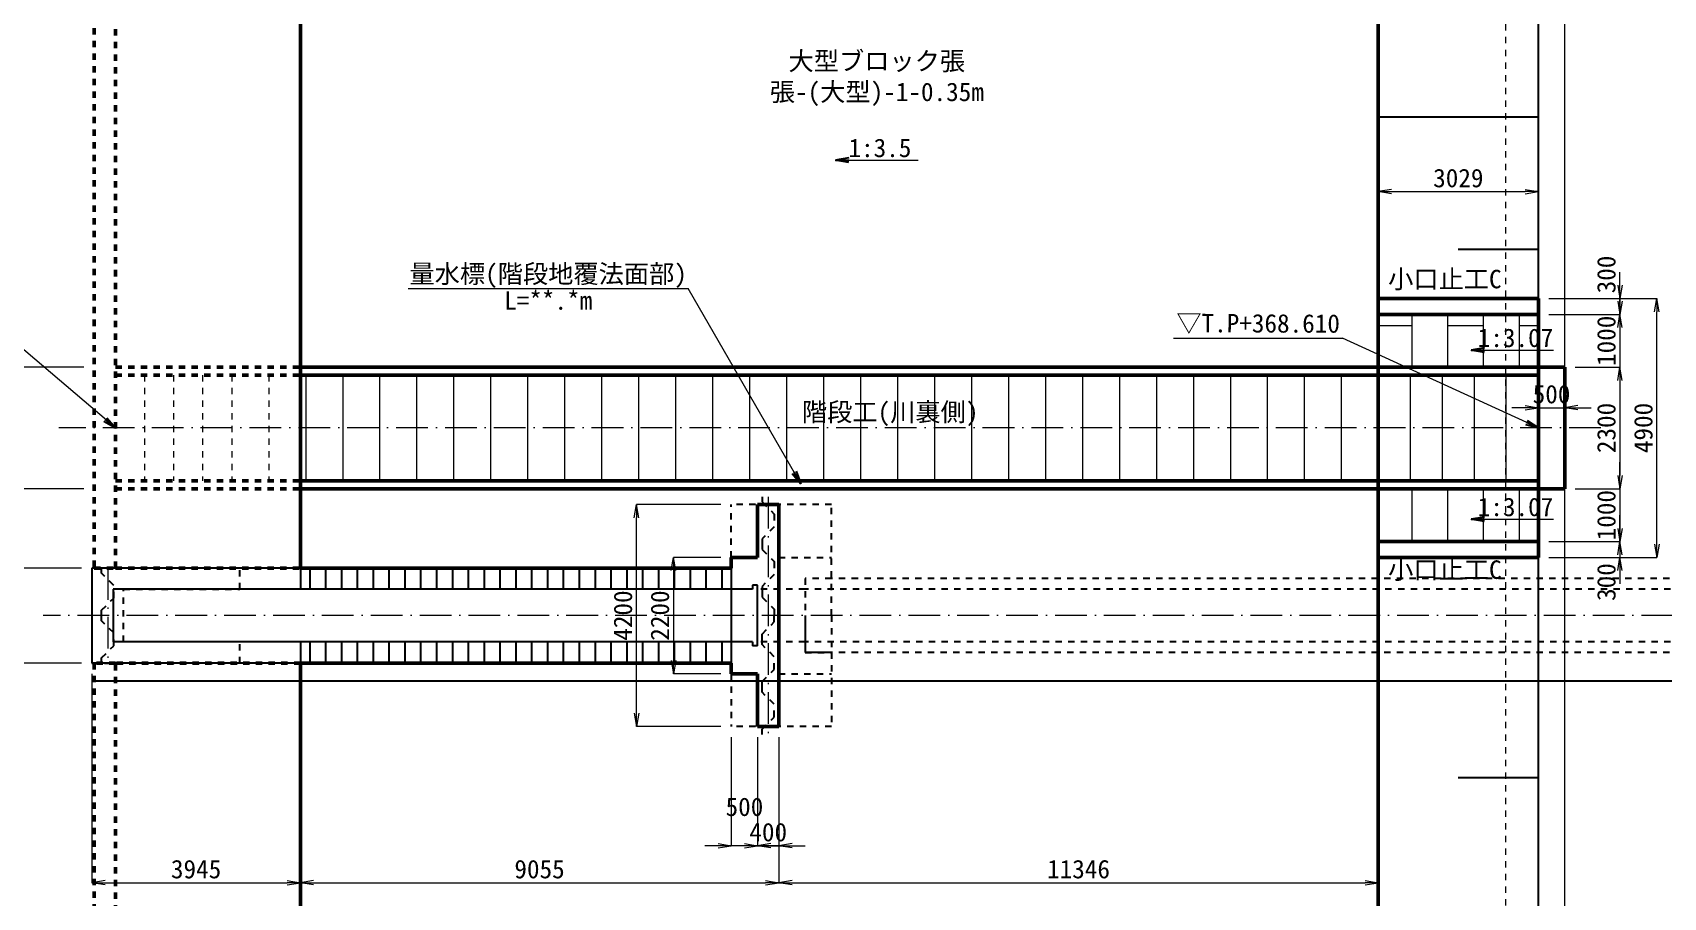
# Model space of a CAD drawing. Header units: millimetres. Extents: x 691041 to 859017, y -32657 to 158873.
# Drawn here: x 728210 to 759074, y 65659 to 82026 of the extents above; entities that cross this region are included whole.
import ezdxf
from ezdxf.enums import TextEntityAlignment as Align

# ---------------------------------------------------------------- set-up
doc = ezdxf.new("R2010")
doc.units = ezdxf.units.MM
doc.header["$LTSCALE"] = 100
doc.header["$PDSIZE"] = 300
for name, pattern in [('SXF_一点短鎖線', [9.25, 6, -1.5, 0.25, -1.5]), ('SXF_跳び破線', [12, 6, -6]), ('破線', [7.5, 6, -1.5])]:
    doc.linetypes.add(name, pattern=pattern)
doc.layers.get('Defpoints').update_dxf_attribs({"color": 153})
for name, color, linetype, lineweight in [('D-BMK', 2, 'SXF_一点短鎖線', 13), ('D-BYP-STR1', 2, 'Continuous', 13), ('D-BYP-STR2', 6, 'Continuous', 25), ('D-BYP-STR4', 6, 'Continuous', 25), ('D-STR', 1, 'Continuous', 50), ('D-STR-DIM', 7, 'Continuous', 13), ('D-STR-HTXT', 7, 'Continuous', 13), ('D-STR-TXT', 7, 'Continuous', 13)]:
    doc.layers.add(name, color=color, linetype=linetype, lineweight=lineweight)
doc.styles.add('MS ゴシック', font='MS Gothic.ttf')
doc.styles.add('ＭＳ ゴシック', font='MS Gothic.ttf')
doc.dimstyles.new('DIM-100-F', dxfattribs={"dimscale": 100, "dimtxt": 3.5, "dimasz": 2.5, "dimexe": 0, "dimexo": 2, "dimgap": 0.8, "dimtad": 1, "dimdec": 0, "dimzin": 0, "dimdsep": 46, "dimtxsty": 'MS ゴシック', "dimblk": 'OPEN', "dimcen": 0.1, "dimclrd": 256, "dimclre": 256, "dimclrt": 256, "dimaunit": 1, "dimadec": 4, "dimazin": 0, "dimtfac": 1, "dimtdec": 0, "dimtmove": 2, "dimatfit": 3, "dimldrblk": 'OPEN', "dimfxl": 1, "dimtolj": 1, "dimtzin": 0, "dimlwd": -1, "dimlwe": -1, "dimarcsym": 2})

# ---------------------------------------------------------------- blocks, each defined once
blk = doc.blocks.new('_Open')
at = {"color": 0, "linetype": 'ByBlock', "lineweight": -2}
for p, q in [((-1, 0.17), (0, 0)), ((-1, -0.17), (0, 0)), ((0, 0), (-1, 0))]:
    blk.add_line(p, q, dxfattribs=at)
blk = doc.blocks.new('*D94')
at = {"layer": 'D-STR-DIM', "transparency": 16777216}
for p, q in [((753678, 77193), (753678, 79016)), ((753928, 79016), (756457, 79016)), ((756707, 77193), (756707, 79016))]:
    blk.add_line(p, q, dxfattribs=at)
at = {"layer": 'Defpoints', "color": 0, "transparency": 16777216}
for p in [(756707, 79016), (753678, 76993, 354000), (756707, 76993, 354000)]:
    blk.add_point(p, dxfattribs=at)
at = {"layer": 'D-STR-DIM', "transparency": 16777216, "xscale": 250, "yscale": 250, "zscale": 250, "rotation": 180}
blk.add_blockref('_Open', (753678, 79016), dxfattribs=at)
at = {"layer": 'D-STR-DIM', "transparency": 16777216, "xscale": 250, "yscale": 250, "zscale": 250}
blk.add_blockref('_Open', (756707, 79016), dxfattribs=at)
at = {"layer": 'D-STR-DIM', "transparency": 16777216, "insert": (755193, 79271), "char_height": 350, "attachment_point": 5, "style": 'MS ゴシック'}
blk.add_mtext('\\A1;3029', dxfattribs=at)
blk = doc.blocks.new('*D95')
at = {"layer": 'D-STR-DIM', "ltscale": 1500, "transparency": 16777216}
for p, q in [((758251, 77243), (758251, 77493)), ((756907, 76993), (758251, 76993)), ((758251, 76993), (758251, 76693)), ((756907, 76693), (758251, 76693)), ((758251, 76443), (758251, 76193))]:
    blk.add_line(p, q, dxfattribs=at)
at = {"layer": 'Defpoints', "color": 0, "ltscale": 1500, "transparency": 16777216}
for p in [(756707, 76993, 354000), (756707, 76693, 354000), (758251, 76693)]:
    blk.add_point(p, dxfattribs=at)
at = {"layer": 'D-STR-DIM', "ltscale": 1500, "transparency": 16777216, "xscale": 250, "yscale": 250, "zscale": 250}
for p, rotation in [((758251, 76993), 270), ((758251, 76693), 90)]:
    blk.add_blockref('_Open', p, dxfattribs=dict(at, rotation=rotation))
at = {"layer": 'D-STR-DIM', "ltscale": 1500, "transparency": 16777216, "insert": (757996, 77448), "char_height": 350, "attachment_point": 5, "rotation": 90, "style": 'MS ゴシック'}
blk.add_mtext('\\A1;300', dxfattribs=at)
blk = doc.blocks.new('*D96')
at = {"layer": 'D-STR-DIM', "transparency": 16777216}
for p, q in [((758251, 76943), (758251, 77193)), ((756907, 76693), (758251, 76693)), ((758251, 76693), (758251, 75693)), ((757407, 75693), (758251, 75693)), ((758251, 75443), (758251, 75193))]:
    blk.add_line(p, q, dxfattribs=at)
at = {"layer": 'Defpoints', "color": 0, "transparency": 16777216}
for p in [(756707, 76693, 354000), (757207, 75693, 354000), (758251, 75693)]:
    blk.add_point(p, dxfattribs=at)
at = {"layer": 'D-STR-DIM', "transparency": 16777216, "xscale": 250, "yscale": 250, "zscale": 250}
for p, rotation in [((758251, 76693), 270), ((758251, 75693), 90)]:
    blk.add_blockref('_Open', p, dxfattribs=dict(at, rotation=rotation))
at = {"layer": 'D-STR-DIM', "transparency": 16777216, "insert": (757996, 76193), "char_height": 350, "attachment_point": 5, "rotation": 90, "style": 'MS ゴシック'}
blk.add_mtext('\\A1;1000', dxfattribs=at)
blk = doc.blocks.new('*D97')
at = {"layer": 'D-STR-DIM', "transparency": 16777216}
for p, q in [((757407, 75693), (758251, 75693)), ((758251, 75443), (758251, 73643)), ((757407, 73393), (758251, 73393))]:
    blk.add_line(p, q, dxfattribs=at)
at = {"layer": 'Defpoints', "color": 0, "transparency": 16777216}
for p in [(757207, 75693, 354000), (757207, 73393, 354000), (758251, 73393)]:
    blk.add_point(p, dxfattribs=at)
at = {"layer": 'D-STR-DIM', "transparency": 16777216, "xscale": 250, "yscale": 250, "zscale": 250}
for p, rotation in [((758251, 75693), 90), ((758251, 73393), 270)]:
    blk.add_blockref('_Open', p, dxfattribs=dict(at, rotation=rotation))
at = {"layer": 'D-STR-DIM', "transparency": 16777216, "insert": (757996, 74543), "char_height": 350, "attachment_point": 5, "rotation": 90, "style": 'MS ゴシック'}
blk.add_mtext('\\A1;2300', dxfattribs=at)
blk = doc.blocks.new('*D98')
at = {"layer": 'D-STR-DIM', "transparency": 16777216}
for p, q in [((758251, 73643), (758251, 73893)), ((757407, 73393), (758251, 73393)), ((758251, 73393), (758251, 72393)), ((756907, 72393), (758251, 72393)), ((758251, 72143), (758251, 71893))]:
    blk.add_line(p, q, dxfattribs=at)
at = {"layer": 'Defpoints', "color": 0, "transparency": 16777216}
for p in [(757207, 73393, 354000), (756707, 72393, 354000), (758251, 72393)]:
    blk.add_point(p, dxfattribs=at)
at = {"layer": 'D-STR-DIM', "transparency": 16777216, "xscale": 250, "yscale": 250, "zscale": 250}
for p, rotation in [((758251, 73393), 270), ((758251, 72393), 90)]:
    blk.add_blockref('_Open', p, dxfattribs=dict(at, rotation=rotation))
at = {"layer": 'D-STR-DIM', "transparency": 16777216, "insert": (757996, 72893), "char_height": 350, "attachment_point": 5, "rotation": 90, "style": 'MS ゴシック'}
blk.add_mtext('\\A1;1000', dxfattribs=at)
blk = doc.blocks.new('*D99')
at = {"layer": 'D-STR-DIM', "transparency": 16777216}
for p, q in [((758251, 72643), (758251, 72893)), ((756907, 72393), (758251, 72393)), ((758251, 72393), (758251, 72093)), ((756907, 72093), (758251, 72093)), ((758251, 71843), (758251, 71593))]:
    blk.add_line(p, q, dxfattribs=at)
at = {"layer": 'Defpoints', "color": 0, "transparency": 16777216}
for p in [(756707, 72393, 354000), (756707, 72093, 354000), (758251, 72093)]:
    blk.add_point(p, dxfattribs=at)
at = {"layer": 'D-STR-DIM', "transparency": 16777216, "xscale": 250, "yscale": 250, "zscale": 250}
for p, rotation in [((758251, 72393), 270), ((758251, 72093), 90)]:
    blk.add_blockref('_Open', p, dxfattribs=dict(at, rotation=rotation))
at = {"layer": 'D-STR-DIM', "transparency": 16777216, "insert": (757996, 71627), "char_height": 350, "attachment_point": 5, "rotation": 90, "style": 'MS ゴシック'}
blk.add_mtext('\\A1;300', dxfattribs=at)
blk = doc.blocks.new('*D100')
at = {"layer": 'D-STR-DIM', "transparency": 16777216}
for p, q in [((756907, 76993), (758951, 76993)), ((758951, 72343), (758951, 76743)), ((756907, 72093), (758951, 72093))]:
    blk.add_line(p, q, dxfattribs=at)
at = {"layer": 'Defpoints', "color": 0, "transparency": 16777216}
for p in [(756707, 76993, 354000), (758951, 76993), (756707, 72093, 354000)]:
    blk.add_point(p, dxfattribs=at)
at = {"layer": 'D-STR-DIM', "transparency": 16777216, "xscale": 250, "yscale": 250, "zscale": 250}
for p, rotation in [((758951, 76993), 90), ((758951, 72093), 270)]:
    blk.add_blockref('_Open', p, dxfattribs=dict(at, rotation=rotation))
at = {"layer": 'D-STR-DIM', "transparency": 16777216, "insert": (758696, 74543), "char_height": 350, "attachment_point": 5, "rotation": 90, "style": 'MS ゴシック'}
blk.add_mtext('\\A1;4900', dxfattribs=at)
blk = doc.blocks.new('*D101')
at = {"layer": 'D-STR-DIM', "ltscale": 1500, "transparency": 16777216}
for p, q in [((756707, 75493), (756707, 74926)), ((757207, 75493), (757207, 74926)), ((756457, 74926), (756207, 74926)), ((756707, 74926), (757207, 74926)), ((757457, 74926), (757707, 74926))]:
    blk.add_line(p, q, dxfattribs=at)
at = {"layer": 'Defpoints', "color": 0, "ltscale": 1500, "transparency": 16777216}
for p in [(756707, 75693, 354000), (757207, 75693, 354000), (757207, 74926)]:
    blk.add_point(p, dxfattribs=at)
at = {"layer": 'D-STR-DIM', "ltscale": 1500, "transparency": 16777216, "xscale": 250, "yscale": 250, "zscale": 250}
blk.add_blockref('_Open', (756707, 74926), dxfattribs=at)
at = {"layer": 'D-STR-DIM', "ltscale": 1500, "transparency": 16777216, "xscale": 250, "yscale": 250, "zscale": 250, "rotation": 180}
blk.add_blockref('_Open', (757207, 74926), dxfattribs=at)
at = {"layer": 'D-STR-DIM', "ltscale": 1500, "transparency": 16777216, "insert": (756957, 75181), "char_height": 350, "attachment_point": 5, "style": 'MS ゴシック'}
blk.add_mtext('\\A1;500', dxfattribs=at)
blk = doc.blocks.new('*D102')
at = {"layer": 'D-STR-DIM', "transparency": 16777216}
for p, q in [((729332, 69893), (729332, 65937)), ((733277, 69893), (733277, 65937)), ((729582, 65937), (733027, 65937))]:
    blk.add_line(p, q, dxfattribs=at)
at = {"layer": 'Defpoints', "color": 0, "transparency": 16777216}
for p in [(729332, 70093, 354000), (733277, 70093, 354000), (733277, 65937)]:
    blk.add_point(p, dxfattribs=at)
at = {"layer": 'D-STR-DIM', "transparency": 16777216, "xscale": 250, "yscale": 250, "zscale": 250, "rotation": 180}
blk.add_blockref('_Open', (729332, 65937), dxfattribs=at)
at = {"layer": 'D-STR-DIM', "transparency": 16777216, "xscale": 250, "yscale": 250, "zscale": 250}
blk.add_blockref('_Open', (733277, 65937), dxfattribs=at)
at = {"layer": 'D-STR-DIM', "transparency": 16777216, "insert": (731304, 66192), "char_height": 350, "attachment_point": 5, "style": 'MS ゴシック'}
blk.add_mtext('\\A1;3945', dxfattribs=at)
blk = doc.blocks.new('*D103')
at = {"layer": 'D-STR-DIM', "transparency": 16777216}
for p, q in [((733277, 69893), (733277, 65937)), ((742332, 68693), (742332, 65937)), ((733527, 65937), (742082, 65937))]:
    blk.add_line(p, q, dxfattribs=at)
at = {"layer": 'Defpoints', "color": 0, "transparency": 16777216}
for p in [(733277, 70093, 354000), (742332, 68893, 354000), (742332, 65937)]:
    blk.add_point(p, dxfattribs=at)
at = {"layer": 'D-STR-DIM', "transparency": 16777216, "xscale": 250, "yscale": 250, "zscale": 250, "rotation": 180}
blk.add_blockref('_Open', (733277, 65937), dxfattribs=at)
at = {"layer": 'D-STR-DIM', "transparency": 16777216, "xscale": 250, "yscale": 250, "zscale": 250}
blk.add_blockref('_Open', (742332, 65937), dxfattribs=at)
at = {"layer": 'D-STR-DIM', "transparency": 16777216, "insert": (737804, 66192), "char_height": 350, "attachment_point": 5, "style": 'MS ゴシック'}
blk.add_mtext('\\A1;9055', dxfattribs=at)
blk = doc.blocks.new('*D104')
at = {"layer": 'D-STR-DIM', "transparency": 16777216}
for p, q in [((753678, 70093), (753678, 65937)), ((742332, 68693), (742332, 65937)), ((742582, 65937), (753428, 65937))]:
    blk.add_line(p, q, dxfattribs=at)
at = {"layer": 'Defpoints', "color": 0, "transparency": 16777216}
for p in [(753678, 70293, 354000), (742332, 68893, 354000), (753678, 65937)]:
    blk.add_point(p, dxfattribs=at)
at = {"layer": 'D-STR-DIM', "transparency": 16777216, "xscale": 250, "yscale": 250, "zscale": 250, "rotation": 180}
blk.add_blockref('_Open', (742332, 65937), dxfattribs=at)
at = {"layer": 'D-STR-DIM', "transparency": 16777216, "xscale": 250, "yscale": 250, "zscale": 250}
blk.add_blockref('_Open', (753678, 65937), dxfattribs=at)
at = {"layer": 'D-STR-DIM', "transparency": 16777216, "insert": (748005, 66192), "char_height": 350, "attachment_point": 5, "style": 'MS ゴシック'}
blk.add_mtext('\\A1;11346', dxfattribs=at)
blk = doc.blocks.new('*D105')
at = {"layer": 'D-STR-DIM', "ltscale": 1500, "transparency": 16777216}
for p, q in [((741932, 68693), (741932, 66637)), ((742332, 68693), (742332, 66637)), ((741682, 66637), (741432, 66637)), ((742332, 66637), (741932, 66637)), ((742582, 66637), (742832, 66637))]:
    blk.add_line(p, q, dxfattribs=at)
at = {"layer": 'Defpoints', "color": 0, "ltscale": 1500, "transparency": 16777216}
for p in [(741932, 68893, 354000), (742332, 68893, 354000), (741932, 66637)]:
    blk.add_point(p, dxfattribs=at)
at = {"layer": 'D-STR-DIM', "ltscale": 1500, "transparency": 16777216, "xscale": 250, "yscale": 250, "zscale": 250}
blk.add_blockref('_Open', (741932, 66637), dxfattribs=at)
at = {"layer": 'D-STR-DIM', "ltscale": 1500, "transparency": 16777216, "xscale": 250, "yscale": 250, "zscale": 250, "rotation": 180}
blk.add_blockref('_Open', (742332, 66637), dxfattribs=at)
at = {"layer": 'D-STR-DIM', "ltscale": 1500, "transparency": 16777216, "insert": (742132, 66892), "char_height": 350, "attachment_point": 5, "style": 'MS ゴシック'}
blk.add_mtext('\\A1;400', dxfattribs=at)
blk = doc.blocks.new('*D106')
at = {"layer": 'D-STR-DIM', "transparency": 16777216}
for p, q in [((741432, 68693), (741432, 66637)), ((741932, 68693), (741932, 66637)), ((741182, 66637), (740932, 66637)), ((741932, 66637), (741432, 66637)), ((742182, 66637), (742432, 66637))]:
    blk.add_line(p, q, dxfattribs=at)
at = {"layer": 'Defpoints', "color": 0, "transparency": 16777216}
for p in [(741432, 68893, 354000), (741932, 68893, 354000), (741432, 66637)]:
    blk.add_point(p, dxfattribs=at)
at = {"layer": 'D-STR-DIM', "transparency": 16777216, "xscale": 250, "yscale": 250, "zscale": 250}
blk.add_blockref('_Open', (741432, 66637), dxfattribs=at)
at = {"layer": 'D-STR-DIM', "transparency": 16777216, "xscale": 250, "yscale": 250, "zscale": 250, "rotation": 180}
blk.add_blockref('_Open', (741932, 66637), dxfattribs=at)
at = {"layer": 'D-STR-DIM', "transparency": 16777216, "insert": (741682, 67371), "char_height": 350, "attachment_point": 5, "style": 'MS ゴシック'}
blk.add_mtext('\\A1;500', dxfattribs=at)
blk = doc.blocks.new('*D107')
at = {"layer": 'D-STR-DIM', "transparency": 16777216}
for p, q in [((741232, 72093), (740339, 72093)), ((740339, 71843), (740339, 70143)), ((741232, 69893), (740339, 69893))]:
    blk.add_line(p, q, dxfattribs=at)
at = {"layer": 'Defpoints', "color": 0, "transparency": 16777216}
for p in [(741432, 72093, 354000), (740339, 69893), (741432, 69893, 354000)]:
    blk.add_point(p, dxfattribs=at)
at = {"layer": 'D-STR-DIM', "transparency": 16777216, "xscale": 250, "yscale": 250, "zscale": 250}
for p, rotation in [((740339, 72093), 90), ((740339, 69893), 270)]:
    blk.add_blockref('_Open', p, dxfattribs=dict(at, rotation=rotation))
at = {"layer": 'D-STR-DIM', "transparency": 16777216, "insert": (740084, 70993), "char_height": 350, "attachment_point": 5, "rotation": 90, "style": 'MS ゴシック'}
blk.add_mtext('\\A1;2200', dxfattribs=at)
blk = doc.blocks.new('*D108')
at = {"layer": 'D-STR-DIM', "transparency": 16777216}
for p, q in [((741232, 73093), (739639, 73093)), ((739639, 69143), (739639, 72843)), ((741232, 68893), (739639, 68893))]:
    blk.add_line(p, q, dxfattribs=at)
at = {"layer": 'Defpoints', "color": 0, "transparency": 16777216}
for p in [(739639, 73093), (741432, 73093, 354000), (741432, 68893, 354000)]:
    blk.add_point(p, dxfattribs=at)
at = {"layer": 'D-STR-DIM', "transparency": 16777216, "xscale": 250, "yscale": 250, "zscale": 250}
for p, rotation in [((739639, 73093), 90), ((739639, 68893), 270)]:
    blk.add_blockref('_Open', p, dxfattribs=dict(at, rotation=rotation))
at = {"layer": 'D-STR-DIM', "transparency": 16777216, "insert": (739384, 70993), "char_height": 350, "attachment_point": 5, "rotation": 90, "style": 'MS ゴシック'}
blk.add_mtext('\\A1;4200', dxfattribs=at)
blk = doc.blocks.new('*D29')
at = {"layer": 'D-STR-DIM', "transparency": 16777216}
for p, q in [((729132, 70093), (723552, 70093)), ((723552, 55143), (723552, 69843)), ((729177, 54893), (723552, 54893))]:
    blk.add_line(p, q, dxfattribs=at)
at = {"layer": 'Defpoints', "color": 0, "transparency": 16777216}
for p in [(723552, 70093), (729332, 70093, 354000), (729377, 54893, 354000)]:
    blk.add_point(p, dxfattribs=at)
at = {"layer": 'D-STR-DIM', "transparency": 16777216, "xscale": 250, "yscale": 250, "zscale": 250}
for p, rotation in [((723552, 70093), 90), ((723552, 54893), 270)]:
    blk.add_blockref('_Open', p, dxfattribs=dict(at, rotation=rotation))
at = {"layer": 'D-STR-DIM', "transparency": 16777216, "insert": (723297, 62493), "char_height": 350, "attachment_point": 5, "rotation": 90, "style": 'MS ゴシック'}
blk.add_mtext('\\A1;15200', dxfattribs=at)
blk = doc.blocks.new('*D30')
at = {"layer": 'D-STR-DIM', "transparency": 16777216}
for p, q in [((729132, 71893), (723552, 71893)), ((723552, 70343), (723552, 71643)), ((729132, 70093), (723552, 70093))]:
    blk.add_line(p, q, dxfattribs=at)
at = {"layer": 'Defpoints', "color": 0, "transparency": 16777216}
for p in [(723552, 71893), (729332, 71893, 354000), (729332, 70093, 354000)]:
    blk.add_point(p, dxfattribs=at)
at = {"layer": 'D-STR-DIM', "transparency": 16777216, "xscale": 250, "yscale": 250, "zscale": 250}
for p, rotation in [((723552, 71893), 90), ((723552, 70093), 270)]:
    blk.add_blockref('_Open', p, dxfattribs=dict(at, rotation=rotation))
at = {"layer": 'D-STR-DIM', "transparency": 16777216, "insert": (723297, 70993), "char_height": 350, "attachment_point": 5, "rotation": 90, "style": 'MS ゴシック'}
blk.add_mtext('\\A1;1800', dxfattribs=at)
blk = doc.blocks.new('*D31')
at = {"layer": 'D-STR-DIM', "transparency": 16777216}
for p, q in [((729177, 73393), (723552, 73393)), ((723552, 72143), (723552, 73143)), ((729132, 71893), (723552, 71893))]:
    blk.add_line(p, q, dxfattribs=at)
at = {"layer": 'Defpoints', "color": 0, "transparency": 16777216}
for p in [(723552, 73393), (729377, 73393, 354000), (729332, 71893, 354000)]:
    blk.add_point(p, dxfattribs=at)
at = {"layer": 'D-STR-DIM', "transparency": 16777216, "xscale": 250, "yscale": 250, "zscale": 250}
for p, rotation in [((723552, 73393), 90), ((723552, 71893), 270)]:
    blk.add_blockref('_Open', p, dxfattribs=dict(at, rotation=rotation))
at = {"layer": 'D-STR-DIM', "transparency": 16777216, "insert": (723297, 72643), "char_height": 350, "attachment_point": 5, "rotation": 90, "style": 'MS ゴシック'}
blk.add_mtext('\\A1;1500', dxfattribs=at)
blk = doc.blocks.new('*D32')
at = {"layer": 'D-STR-DIM', "transparency": 16777216}
for p, q in [((729177, 75693), (723552, 75693)), ((723552, 73643), (723552, 75443)), ((729177, 73393), (723552, 73393))]:
    blk.add_line(p, q, dxfattribs=at)
at = {"layer": 'Defpoints', "color": 0, "transparency": 16777216}
for p in [(723552, 75693), (729377, 75693, 354000), (729377, 73393, 354000)]:
    blk.add_point(p, dxfattribs=at)
at = {"layer": 'D-STR-DIM', "transparency": 16777216, "xscale": 250, "yscale": 250, "zscale": 250}
for p, rotation in [((723552, 75693), 90), ((723552, 73393), 270)]:
    blk.add_blockref('_Open', p, dxfattribs=dict(at, rotation=rotation))
at = {"layer": 'D-STR-DIM', "transparency": 16777216, "insert": (723297, 74543), "char_height": 350, "attachment_point": 5, "rotation": 90, "style": 'MS ゴシック'}
blk.add_mtext('\\A1;2300', dxfattribs=at)
blk = doc.blocks.new('*D33')
at = {"layer": 'D-STR-DIM', "transparency": 16777216}
for p, q in [((729177, 87093), (723552, 87093)), ((723552, 75943), (723552, 86843)), ((729177, 75693), (723552, 75693))]:
    blk.add_line(p, q, dxfattribs=at)
at = {"layer": 'Defpoints', "color": 0, "transparency": 16777216}
for p in [(723552, 87093), (729377, 87093), (729377, 75693, 354000)]:
    blk.add_point(p, dxfattribs=at)
at = {"layer": 'D-STR-DIM', "transparency": 16777216, "xscale": 250, "yscale": 250, "zscale": 250}
for p, rotation in [((723552, 87093), 90), ((723552, 75693), 270)]:
    blk.add_blockref('_Open', p, dxfattribs=dict(at, rotation=rotation))
at = {"layer": 'D-STR-DIM', "transparency": 16777216, "insert": (723297, 81393), "char_height": 350, "attachment_point": 5, "rotation": 90, "style": 'MS ゴシック'}
blk.add_mtext('\\A1;11400', dxfattribs=at)
blk = doc.blocks.new('*D34')
at = {"layer": 'D-STR-DIM', "transparency": 16777216}
for p, q in [((729177, 87393), (722852, 87393)), ((722852, 54843), (722852, 87143)), ((729177, 54593), (722852, 54593))]:
    blk.add_line(p, q, dxfattribs=at)
at = {"layer": 'Defpoints', "color": 0, "transparency": 16777216}
for p in [(722852, 87393), (729377, 87393, 354000), (729377, 54593, 354000)]:
    blk.add_point(p, dxfattribs=at)
at = {"layer": 'D-STR-DIM', "transparency": 16777216, "xscale": 250, "yscale": 250, "zscale": 250}
for p, rotation in [((722852, 87393), 90), ((722852, 54593), 270)]:
    blk.add_blockref('_Open', p, dxfattribs=dict(at, rotation=rotation))
at = {"layer": 'D-STR-DIM', "transparency": 16777216, "insert": (722597, 70993), "char_height": 350, "attachment_point": 5, "rotation": 90, "style": 'MS ゴシック'}
blk.add_mtext('\\A1;32800', dxfattribs=at)

msp = doc.modelspace()

# ---------------------------------------------------------------- hatches: boundary and pattern name
at = {"layer": 'D-BYP-STR1'}
h = msp.add_hatch(dxfattribs=at)
h.set_pattern_fill('AR-BRSTD', color=256, scale=10, angle=269.99978)
h.set_pattern_definition([(269.9998, (695381, 1295.56), (677.418, -0.0027), []), (359.9998, (695381, 1295.6), (677.422, 1015.997), [677.418, -677.418])])
edge = h.paths.add_edge_path()
edge.add_line((756707.2, 76693.1), (753677.2, 76693.1))
edge.add_arc((751481.4, 76193.1), 2252, -12.82787, 12.82787, ccw=False)
edge.add_line((753677.2, 75693.1), (756707.2, 75693.1))
edge.add_line((756707.2, 75693.1), (756707.2, 76693.1))
edge = h.paths.add_edge_path()
edge.add_line((756707.2, 73393.1), (753677.2, 73393.1))
edge.add_arc((752664.9, 72893.1), 1129, -26.28666, 26.28666, ccw=False)
edge.add_line((753677.2, 72393.1), (756707.2, 72393.1))
edge.add_line((756707.2, 72393.1), (756707.2, 73393.1))

# ---------------------------------------------------------------- linework, layer by layer
at = {"layer": 'D-BMK', "linetype": 'SXF_一点短鎖線'}
for p, q in [((757890, 74543.1), (728703.1, 74543.1)), ((742131.5, 73243.1), (742131.5, 68743.1)), ((729631.5, 71893.1), (729631.5, 70093.1)), ((797185.7, 70993.1), (728408.9, 70993.1))]:
    msp.add_line(p, q, dxfattribs=at)
at = {"layer": 'D-BYP-STR1', "linetype": 'SXF_跳び破線', "ltscale": 0.2}
for p, q in [((756093.5, 43423), (756093.5, 93423)), ((730327.3, 75543.1), (730327.3, 73543.1)), ((730877.5, 75543.1), (730877.5, 73543.1)), ((731427.8, 75543.1), (731427.8, 73543.1)), ((731978, 75543.1), (731978, 73543.1)), ((732678, 75543.1), (732678, 73543.1))]:
    msp.add_line(p, q, dxfattribs=at)
at = {"layer": 'D-BYP-STR1'}
for p, q in [((757207.2, 75693.1), (757207.2, 93423)), ((757207.2, 43423), (757207.2, 73393.1))]:
    msp.add_line(p, q, dxfattribs=at)
at = {"layer": 'D-BYP-STR1', "ltscale": 0.2}
for p, q in [((733378, 75543.1), (733378, 73543.1)), ((734078, 75543.1), (734078, 73543.1)), ((734778, 75543.1), (734778, 73543.1)), ((735478, 75543.1), (735478, 73543.1)), ((736178, 75543.1), (736178, 73543.1)), ((736878, 75543.1), (736878, 73543.1)), ((737578, 75543.1), (737578, 73543.1)), ((738278, 75543.1), (738278, 73543.1)), ((738978, 75543.1), (738978, 73543.1)), ((739678, 75543.1), (739678, 73543.1)), ((740378, 75543.1), (740378, 73543.1)), ((741078, 75543.1), (741078, 73543.1)), ((741778, 75543.1), (741778, 73543.1)), ((742478, 75543.1), (742478, 73543.1)), ((743178, 75543.1), (743178, 73543.1)), ((743878, 75543.1), (743878, 73543.1)), ((744578, 75543.1), (744578, 73543.1)), ((745278, 75543.1), (745278, 73543.1)), ((745978, 75543.1), (745978, 73543.1)), ((746678, 75543.1), (746678, 73543.1)), ((747378, 75543.1), (747378, 73543.1)), ((748078, 75543.1), (748078, 73543.1)), ((748778, 75543.1), (748778, 73543.1)), ((749478, 75543.1), (749478, 73543.1)), ((750178, 75543.1), (750178, 73543.1)), ((750878, 75543.1), (750878, 73543.1)), ((751578, 75543.1), (751578, 73543.1)), ((752278, 75543.1), (752278, 73543.1)), ((752978, 75543.1), (752978, 73543.1)), ((753678, 75543.1), (753678, 73543.1)), ((754282, 75543.1), (754282, 73543.1)), ((754886, 75543.1), (754886, 73543.1)), ((755490, 75543.1), (755490, 73543.1)), ((756093.5, 75543.1), (756093.5, 73543.1))]:
    msp.add_line(p, q, dxfattribs=at)
at = {"layer": 'D-BYP-STR1', "linetype": 'Continuous', "lineweight": 25}
for p, q in [((733454, 71893.1), (733454, 71493.1)), ((733754, 71893.1), (733754, 71493.1)), ((734054, 71893.1), (734054, 71493.1)), ((734354, 71893.1), (734354, 71493.1)), ((734654, 71893.1), (734654, 71493.1)), ((734954, 71893.1), (734954, 71493.1)), ((735254, 71893.1), (735254, 71493.1)), ((735554, 71893.1), (735554, 71493.1)), ((735854, 71893.1), (735854, 71493.1)), ((736154, 71893.1), (736154, 71493.1)), ((736454, 71893.1), (736454, 71493.1)), ((736754, 71893.1), (736754, 71493.1)), ((737054, 71893.1), (737054, 71493.1)), ((737354, 71893.1), (737354, 71493.1)), ((737654, 71893.1), (737654, 71493.1)), ((737954, 71893.1), (737954, 71493.1)), ((738254, 71893.1), (738254, 71493.1)), ((738554, 71893.1), (738554, 71493.1)), ((738854, 71893.1), (738854, 71493.1)), ((739154, 71893.1), (739154, 71493.1)), ((739454, 71893.1), (739454, 71493.1)), ((739754, 71893.1), (739754, 71493.1)), ((740054, 71893.1), (740054, 71493.1)), ((740354, 71893.1), (740354, 71493.1)), ((740654, 71893.1), (740654, 71493.1)), ((740954, 71893.1), (740954, 71493.1)), ((741254, 71893.1), (741254, 71493.1)), ((733454, 70493.1), (733454, 70093.1)), ((733754, 70493.1), (733754, 70093.1)), ((734054, 70493.1), (734054, 70093.1)), ((734354, 70493.1), (734354, 70093.1)), ((734654, 70493.1), (734654, 70093.1)), ((734954, 70493.1), (734954, 70093.1)), ((735254, 70493.1), (735254, 70093.1)), ((735554, 70493.1), (735554, 70093.1)), ((735854, 70493.1), (735854, 70093.1)), ((736154, 70493.1), (736154, 70093.1)), ((736454, 70493.1), (736454, 70093.1)), ((736754, 70493.1), (736754, 70093.1)), ((737054, 70493.1), (737054, 70093.1)), ((737354, 70493.1), (737354, 70093.1)), ((737654, 70493.1), (737654, 70093.1)), ((737954, 70493.1), (737954, 70093.1)), ((738254, 70493.1), (738254, 70093.1)), ((738554, 70493.1), (738554, 70093.1)), ((738854, 70493.1), (738854, 70093.1)), ((739154, 70493.1), (739154, 70093.1)), ((739454, 70493.1), (739454, 70093.1)), ((739754, 70493.1), (739754, 70093.1)), ((740054, 70493.1), (740054, 70093.1)), ((740354, 70493.1), (740354, 70093.1)), ((740654, 70493.1), (740654, 70093.1)), ((740954, 70493.1), (740954, 70093.1)), ((741254, 70493.1), (741254, 70093.1))]:
    msp.add_line(p, q, dxfattribs=at)
at = {"layer": 'D-BYP-STR2'}
for p, q in [((756707.2, 76993.1), (756707.2, 93423)), ((756707.2, 80423), (753677.9, 80423)), ((756707.2, 77923), (755192.5, 77923)), ((756707.2, 43423), (756707.2, 72093.1)), ((756707.2, 67923), (755192.5, 67923))]:
    msp.add_line(p, q, dxfattribs=at)
at = {"layer": 'D-BYP-STR4', "linetype": 'SXF_跳び破線', "ltscale": 0.2}
for p, q in [((743331.5, 73093.1), (741431.5, 73093.1)), ((741431.5, 72093.1), (741431.5, 73093.1)), ((743331.5, 70993.1), (743331.5, 73093.1)), ((742331.5, 72093.1), (743331.5, 72093.1)), ((743331.5, 71693.1), (742831.5, 71693.1)), ((742831.5, 71693.1), (742831.5, 70993.1)), ((765431.2, 71693.1), (743331.5, 71693.1)), ((742831.5, 71493.1), (741931.5, 71493.1)), ((765931.2, 71493.1), (742831.5, 71493.1)), ((743331.5, 70993.1), (743331.5, 70293.1)), ((742831.5, 70493.1), (741931.5, 70493.1)), ((765931.2, 70493.1), (742831.5, 70493.1)), ((743331.5, 70293.1), (743331.5, 68893.1)), ((765431.2, 70293.1), (743331.5, 70293.1)), ((741431.5, 69893.1), (741431.5, 68893.1)), ((742331.5, 69893.1), (743331.5, 69893.1)), ((743331.5, 68893.1), (741431.5, 68893.1))]:
    msp.add_line(p, q, dxfattribs=at)
at = {"layer": 'D-BYP-STR4'}
for p, q in [((741931.5, 72093.1), (741931.5, 73093.1)), ((742331.5, 72093.1), (742331.5, 73093.1)), ((741431.5, 72093.1), (741431.5, 69893.1)), ((741931.5, 72093.1), (741431.5, 72093.1)), ((742331.5, 69893.1), (742331.5, 72193.1)), ((741431.5, 71893.1), (729331.5, 71893.1)), ((729331.5, 71893.1), (729331.5, 70093.1)), ((733277, 71893.1), (733277, 71493.1)), ((741431.5, 71493.1), (729731.5, 71493.1)), ((729731.5, 71493.1), (729731.5, 70493.1)), ((741831.5, 71493.1), (741431.5, 71493.1)), ((741931.5, 71568.1), (741831.5, 71568.1)), ((741831.5, 71568.1), (741831.5, 71493.1)), ((741931.5, 70418.1), (741931.5, 71568.1)), ((742831.5, 70993.1), (742831.5, 70293.1)), ((741431.5, 70493.1), (729731.5, 70493.1)), ((733277, 70493.1), (733277, 70093.1)), ((741831.5, 70493.1), (741431.5, 70493.1)), ((741831.5, 70493.1), (741831.5, 70418.1)), ((741931.5, 70418.1), (741831.5, 70418.1)), ((741431.5, 70093.1), (729331.5, 70093.1)), ((743331.5, 70293.1), (742831.5, 70293.1)), ((741931.5, 69893.1), (741431.5, 69893.1)), ((741931.5, 69893.1), (741931.5, 68893.1)), ((742331.5, 69893.1), (742331.5, 68893.1))]:
    msp.add_line(p, q, dxfattribs=at)
at = {"layer": 'D-BYP-STR4', "linetype": '破線', "ltscale": 100}
msp.add_line((742331.5, 68893.1), (741931.5, 68893.1), dxfattribs=at)
at = {"layer": 'D-BYP-STR4', "linetype": 'SXF_跳び破線', "lineweight": 25, "ltscale": 0.2}
for points in [[(742016.5, 73243.1), (742016.5, 73143.1), (742246.5, 72913.1), (742246.5, 72673.1), (742016.5, 72443.1), (742016.5, 72343.1)], [(742016.5, 72343.1), (742016.5, 72243.1), (742246.5, 72013.1), (742246.5, 71773.1), (742016.5, 71543.1), (742016.5, 71443.1)], [(729516.5, 70993.1), (729516.5, 71093.1), (729746.5, 71323.1), (729746.5, 71563.1), (729516.5, 71793.1), (729516.5, 71893.1)], [(742016.5, 71443.1), (742016.5, 71343.1), (742246.5, 71113.1), (742246.5, 70993.1)], [(729516.5, 70093.1), (729516.5, 70193.1), (729746.5, 70423.1), (729746.5, 70663.1), (729516.5, 70893.1), (729516.5, 70993.1)], [(742016.5, 70543.1), (742016.5, 70643.1), (742246.5, 70873.1), (742246.5, 70993.1)], [(742016.5, 69643.1), (742016.5, 69743.1), (742246.5, 69973.1), (742246.5, 70213.1), (742016.5, 70443.1), (742016.5, 70543.1)], [(742016.5, 68743.1), (742016.5, 68843.1), (742246.5, 69073.1), (742246.5, 69313.1), (742016.5, 69543.1), (742016.5, 69643.1)]]:
    msp.add_lwpolyline(points, dxfattribs=at)
at = {"layer": 'D-BYP-STR4', "linetype": 'SXF_跳び破線', "ltscale": 0.2}
for points in [[(732131.5, 71493.1), (732131.5, 71893.1), (729331.5, 71893.1), (729331.5, 70093.1), (732131.5, 70093.1), (732131.5, 70493.1), (729931.5, 70493.1), (729931.5, 71493.1), (732131.5, 71493.1)], [(743331.5, 71693.1), (742831.5, 71693.1), (742831.5, 70993.1)], [(742831.5, 70993.1), (742831.5, 70293.1), (743331.5, 70293.1)]]:
    msp.add_lwpolyline(points, dxfattribs=at)
at = {"layer": 'D-STR', "ltscale": 0.2}
for p, q in [((733277, 71893.1), (733277, 87393.1)), ((753677.9, 87393.1), (753677.9, 76693.1)), ((753677.9, 76993.1), (756707.2, 76993.1)), ((756707.2, 76993.1), (756707.2, 75693.1)), ((753677.9, 76693.1), (756707.2, 76693.1)), ((733277, 75693.1), (757207.2, 75693.1)), ((756707.2, 75693.1), (756707.2, 73393.1)), ((756707.2, 75693.1), (756707.2, 73393.1)), ((757207.2, 75693.1), (757207.2, 73393.1)), ((733277, 75543.1), (756707.2, 75543.1)), ((733277, 73543.1), (756707.2, 73543.1)), ((733277, 73393.1), (757207.2, 73393.1)), ((756707.2, 72093.1), (756707.2, 73393.1)), ((753677.9, 72393.1), (753677.9, 54593.1)), ((753677.9, 72393.1), (756707.2, 72393.1)), ((753677.9, 72093.1), (756707.2, 72093.1)), ((733277, 70093.1), (733277, 54593.1))]:
    msp.add_line(p, q, dxfattribs=at)
at = {"layer": 'D-STR'}
for p, q in [((753677.9, 76693.1), (753677.9, 72393.1)), ((741931.5, 72093.1), (741931.5, 73093.1)), ((741931.5, 73093.1), (742331.5, 73093.1)), ((742331.5, 73093.1), (742331.5, 68893.1)), ((741431.5, 71893.1), (741431.5, 72093.1)), ((741431.5, 72093.1), (741931.5, 72093.1)), ((733277, 71893.1), (741431.5, 71893.1)), ((741431.5, 70093.1), (733277, 70093.1)), ((741431.5, 69893.1), (741431.5, 70093.1)), ((741931.5, 69893.1), (741431.5, 69893.1)), ((741931.5, 68893.1), (741931.5, 69893.1)), ((742331.5, 68893.1), (741931.5, 68893.1))]:
    msp.add_line(p, q, dxfattribs=at)
at = {"layer": 'D-STR', "linetype": 'SXF_跳び破線', "ltscale": 0.2}
for p, q in [((729777, 75693.1), (733277, 75693.1)), ((729777, 75543.1), (733277, 75543.1)), ((729777, 73543.1), (733277, 73543.1)), ((729777, 73393.1), (733277, 73393.1)), ((729777, 71893.1), (733277, 71893.1)), ((733277, 70093.1), (729777, 70093.1))]:
    msp.add_line(p, q, dxfattribs=at)
for points in [[(729377, 87393.1), (729377, 71893.1), (729777, 71893.1), (729777, 87393.1)], [(729777, 54593.1), (729777, 70093.1), (729377, 70093.1), (729377, 54593.1)]]:
    msp.add_lwpolyline(points, dxfattribs=at)
at = {"layer": 'D-STR-HTXT'}
for p, q in [((735317.3, 77180.7), (740617.3, 77180.7)), ((749803.1, 76245), (753002.6, 76245))]:
    msp.add_line(p, q, dxfattribs=at)
at = {"layer": 'Defpoints'}
msp.add_line((729377, 69759.1), (774615.8, 69759.1, -369050), dxfattribs=at)

# ---------------------------------------------------------------- texts
at = {"layer": 'D-STR-TXT', "style": 'ＭＳ ゴシック'}
for s, p in [('1:3.5', (744246, 79669.6)), ('1:3.07', (756274.7, 76074.8)), ('1:3.07', (756274.7, 72874.1))]:
    msp.add_text(s, height=350, rotation=360, dxfattribs=at).set_placement(p, align=Align.CENTER)
at = {"layer": 'D-STR-TXT', "style": 'MS ゴシック'}
msp.add_text('量水標(階段地覆法面部)', height=350, dxfattribs=at).set_placement((737967.3, 77180.7), align=Align.BOTTOM_CENTER)
at = {"layer": 'D-STR-TXT', "ltscale": 0.01, "style": 'ＭＳ ゴシック'}
for s, p in [('小口止工C', (754938.5, 77361.9)), ('階段工(川裏側)', (744440.3, 74846.4, 354000)), ('小口止工C', (754938.5, 71861.9))]:
    msp.add_text(s, height=350, dxfattribs=at).set_placement(p, align=Align.MIDDLE_CENTER)
at = {"layer": 'D-STR-TXT', "style": 'MS ゴシック'}
msp.add_text('L=**.*m', height=350, dxfattribs=at).set_placement((737967.3, 77130.7), align=Align.TOP_CENTER)
msp.add_text('▽T.P+368.610', height=350, rotation=359.80039, dxfattribs=at).set_placement((751402.8, 76245), align=Align.BOTTOM_CENTER)
at = {"layer": 'D-STR-TXT', "ltscale": 0.01, "insert": (744187.5, 81149.8), "char_height": 350, "attachment_point": 5, "style": 'ＭＳ ゴシック'}
msp.add_mtext_dynamic_manual_height_columns('大型ブロック張\\P張-(大型)-1-0.35m', width=4010.552, gutter_width=1750, heights=[0], dxfattribs=at)

# ---------------------------------------------------------------- dimensions: what is measured, and where the dimension line sits
at = {"layer": 'D-STR-DIM'}
for base, p1, p2, picture, middle in [((722851.9, 87393.1, -354000), (729377, 54593.1), (729377, 87393.1), '*D34', (722596.9, 70993.1, -354000)), ((723551.9, 87093.1, -354000), (729377, 75693.1), (729377, 87093.1, -354000), '*D33', (723296.9, 81393.1, -354000)), ((723551.9, 75693.1, -354000), (729377, 73393.1), (729377, 75693.1), '*D32', (723296.9, 74543.1, -354000)), ((723551.9, 73393.1, -354000), (729331.5, 71893.1), (729377, 73393.1), '*D31', (723296.9, 72643.1, -354000)), ((739638.5, 73093.1, -354000), (741431.5, 68893.1), (741431.5, 73093.1), '*D108', (739383.5, 70993.1, -354000)), ((740338.5, 69893.1, -354000), (741431.5, 72093.1), (741431.5, 69893.1), '*D107', (740083.5, 70993.1, -354000)), ((723551.9, 71893.1, -354000), (729331.5, 70093.1), (729331.5, 71893.1), '*D30', (723296.9, 70993.1, -354000)), ((723551.9, 70093.1, -354000), (729377, 54893.1), (729331.5, 70093.1), '*D29', (723296.9, 62493.1, -354000))]:
    dim = msp.add_linear_dim(base=base, p1=p1, p2=p2, angle=90, dimstyle='DIM-100-F', dxfattribs=at)
    dim.commit()
    dim.dimension.update_dxf_attribs({"geometry": picture, "text_midpoint": middle})
for base, p1, p2, picture, middle in [((756707.2, 79016.4, -354000), (753677.9, 76993.1), (756707.2, 76993.1), '*D94', (755192.5, 79271.4, -354000)), ((733277.0032, 65937.1912, -354000), (729331.5261, 70093.071), (733277.0032, 70093.071), '*D102', (731304.2647, 66192.1912, -354000)), ((742331.5261, 65937.1912, -354000), (733277.0032, 70093.071), (742331.5261, 68893.071), '*D103', (737804.2647, 66192.1912, -354000)), ((753677.9, 65937.2, -354000), (742331.5, 68893.1), (753677.9, 70293.1), '*D104', (748004.7, 66192.2, -354000))]:
    dim = msp.add_linear_dim(base=base, p1=p1, p2=p2, dimstyle='DIM-100-F', dxfattribs=at)
    dim.commit()
    dim.dimension.update_dxf_attribs({"geometry": picture, "text_midpoint": middle})
at = {"layer": 'D-STR-DIM', "ltscale": 1500}
dim = msp.add_linear_dim(base=(758251.4, 76693.1, -354000), p1=(756707.2, 76993.1), p2=(756707.2, 76693.1), angle=90, dimstyle='DIM-100-F', override={"dimtix": 1}, dxfattribs=at)
dim.commit()
dim.dimension.update_dxf_attribs({"geometry": '*D95', "text_midpoint": (757996.4, 77448.1, -354000), "dimtype": 160})
at = {"layer": 'D-STR-DIM'}
for base, p1, p2, picture, middle in [((758251.4, 75693.1, -354000), (756707.2, 76693.1), (757207.2, 75693.1), '*D96', (757996.4, 76193.1, -354000)), ((758951.4, 76993.1, -354000), (756707.2, 72093.1), (756707.2, 76993.1), '*D100', (758696.4, 74543.1, -354000)), ((758251.4, 73393.1, -354000), (757207.2, 75693.1), (757207.2, 73393.1), '*D97', (757996.4, 74543.1, -354000)), ((758251.4, 72393.1, -354000), (757207.2, 73393.1), (756707.2, 72393.1), '*D98', (757996.4, 72893.1, -354000))]:
    dim = msp.add_linear_dim(base=base, p1=p1, p2=p2, angle=90, dimstyle='DIM-100-F', override={"dimtix": 1}, dxfattribs=at)
    dim.commit()
    dim.dimension.update_dxf_attribs({"geometry": picture, "text_midpoint": middle})
at = {"layer": 'D-STR-DIM', "ltscale": 1500}
for base, p1, p2, picture, middle in [((757207.2, 74926.1, -354000), (756707.2, 75693.1), (757207.2, 75693.1), '*D101', (756957.2, 75181.1, -354000)), ((741931.5, 66637.2, -354000), (742331.5, 68893.1), (741931.5, 68893.1), '*D105', (742131.5, 66892.2, -354000))]:
    dim = msp.add_linear_dim(base=base, p1=p1, p2=p2, dimstyle='DIM-100-F', override={"dimtix": 1}, dxfattribs=at)
    dim.commit()
    dim.dimension.update_dxf_attribs({"geometry": picture, "text_midpoint": middle})
at = {"layer": 'D-STR-DIM'}
dim = msp.add_linear_dim(base=(758251.4, 72093.1, -354000), p1=(756707.2, 72393.1), p2=(756707.2, 72093.1), angle=90, dimstyle='DIM-100-F', override={"dimtix": 1}, dxfattribs=at)
dim.commit()
dim.dimension.update_dxf_attribs({"geometry": '*D99', "text_midpoint": (757996.4, 71627.3, -354000), "dimtype": 160})
dim = msp.add_linear_dim(base=(741431.5, 66637.2, -354000), p1=(741931.5, 68893.1), p2=(741431.5, 68893.1), dimstyle='DIM-100-F', override={"dimtix": 1}, dxfattribs=at)
dim.commit()
dim.dimension.update_dxf_attribs({"geometry": '*D106', "text_midpoint": (741681.5, 67370.8, -354000), "dimtype": 160})

# ---------------------------------------------------------------- leaders
at = {"layer": 'D-STR-HTXT', "ltscale": 1500}
for points in [[(743406.6, 79610.7), (744968.5, 79610.7)], [(755435.3, 76016), (756997.2, 76016)], [(755435.3, 72815.2), (756997.2, 72815.2)]]:
    msp.add_leader(points, dimstyle='DIM-100-F', override={"dimgap": 0.8, "dimtad": 0}, dxfattribs=at)
at = {"layer": 'D-STR-HTXT'}
msp.add_leader([(742749.4, 73487.7), (740617.3, 77180.7)], dimstyle='DIM-100-F', override={"dimgap": 0.8, "dimtad": 0}, dxfattribs=at)
for points in [[(729777, 74543.1), (727783.7, 76245)], [(756707.2, 74543.1), (753002.6, 76245)]]:
    msp.add_leader(points, dimstyle='DIM-100-F', dxfattribs=at)

doc.saveas('drawing.dxf')
